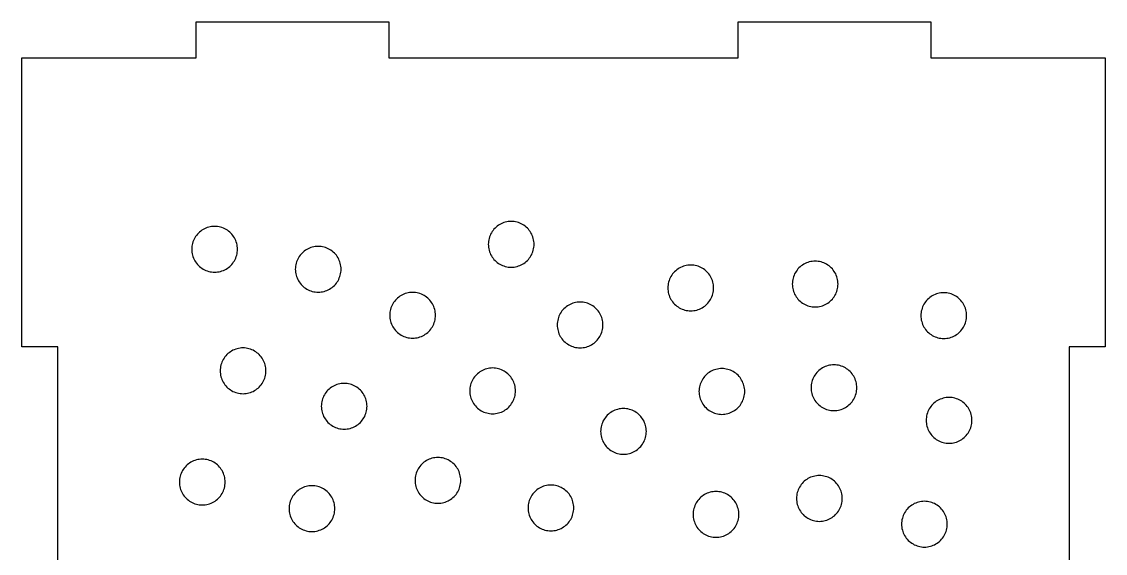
# Model space of a CAD drawing. Header units: millimetres. Extents: x 0 to 375, y -237 to 0.
# Drawn here: x 0 to 90, y -44.1 to 0 of the extents above; entities that cross this region are included whole.
import ezdxf

# ---------------------------------------------------------------- set-up
doc = ezdxf.new("R2010")
doc.units = ezdxf.units.MM
doc.layers.add('CUT', color=1, linetype='Continuous')

msp = doc.modelspace()

# ---------------------------------------------------------------- linework, layer by layer
at = {"layer": 'CUT'}
msp.add_lwpolyline([(3, -51), (3, -27), (0, -27), (0, -3), (3, -3), (14.5, -3), (14.5, 0), (30.5, 0), (30.5, -3), (59.5, -3), (59.5, 0), (75.5, 0), (75.5, -3), (87, -3), (90, -3), (90, -27), (87, -27), (87, -51)], dxfattribs=at)
for points in [[(17.824, -19.501), (17.861, -19.382), (17.889, -19.261), (17.909, -19.139), (17.921, -19.015), (17.925, -18.891), (17.921, -18.767), (17.909, -18.643), (17.889, -18.52), (17.861, -18.399), (17.824, -18.28), (17.781, -18.164), (17.729, -18.051), (17.671, -17.941), (17.605, -17.836), (17.533, -17.735), (17.454, -17.638), (17.369, -17.548), (17.278, -17.463), (17.182, -17.384), (17.081, -17.312), (16.976, -17.246), (16.866, -17.187), (16.753, -17.136), (16.636, -17.092), (16.518, -17.056), (16.397, -17.028), (16.274, -17.008), (16.15, -16.996), (16.026, -16.991), (15.902, -16.996), (15.778, -17.008), (15.655, -17.028), (15.534, -17.056), (15.415, -17.092), (15.299, -17.136), (15.186, -17.187), (15.076, -17.246), (14.971, -17.312), (14.87, -17.384), (14.774, -17.463), (14.683, -17.548), (14.598, -17.638), (14.519, -17.735), (14.447, -17.836), (14.381, -17.941), (14.323, -18.051), (14.271, -18.164), (14.227, -18.28), (14.191, -18.399), (14.163, -18.52), (14.143, -18.643), (14.131, -18.767), (14.127, -18.891), (14.131, -19.015), (14.143, -19.139), (14.163, -19.261), (14.191, -19.382), (14.227, -19.501), (14.271, -19.618), (14.323, -19.731), (14.381, -19.84), (14.447, -19.946), (14.519, -20.047), (14.598, -20.143), (14.683, -20.234), (14.774, -20.319), (14.87, -20.398), (14.971, -20.47), (15.076, -20.536), (15.186, -20.594), (15.299, -20.645), (15.415, -20.689), (15.534, -20.725), (15.655, -20.754), (15.778, -20.774), (15.902, -20.786), (16.026, -20.79), (16.15, -20.786), (16.274, -20.774), (16.397, -20.754), (16.518, -20.725), (16.636, -20.689), (16.753, -20.645), (16.866, -20.594), (16.976, -20.536), (17.081, -20.47), (17.182, -20.398), (17.278, -20.319), (17.369, -20.234), (17.454, -20.143), (17.533, -20.047), (17.605, -19.946), (17.671, -19.84), (17.729, -19.731), (17.781, -19.618), (17.824, -19.501)], [(42.453, -19.09), (42.489, -18.971), (42.518, -18.85), (42.538, -18.727), (42.55, -18.604), (42.554, -18.479), (42.55, -18.355), (42.538, -18.232), (42.518, -18.109), (42.489, -17.988), (42.453, -17.869), (42.409, -17.753), (42.358, -17.639), (42.3, -17.53), (42.234, -17.424), (42.162, -17.323), (42.083, -17.227), (41.998, -17.136), (41.907, -17.051), (41.811, -16.973), (41.71, -16.9), (41.604, -16.835), (41.495, -16.776), (41.382, -16.725), (41.265, -16.681), (41.146, -16.645), (41.025, -16.617), (40.903, -16.596), (40.779, -16.584), (40.655, -16.58), (40.53, -16.584), (40.407, -16.596), (40.284, -16.617), (40.163, -16.645), (40.044, -16.681), (39.928, -16.725), (39.815, -16.776), (39.705, -16.835), (39.6, -16.9), (39.498, -16.973), (39.402, -17.051), (39.312, -17.136), (39.227, -17.227), (39.148, -17.323), (39.075, -17.424), (39.01, -17.53), (38.951, -17.639), (38.9, -17.753), (38.856, -17.869), (38.82, -17.988), (38.792, -18.109), (38.772, -18.232), (38.759, -18.355), (38.755, -18.479), (38.759, -18.604), (38.772, -18.727), (38.792, -18.85), (38.82, -18.971), (38.856, -19.09), (38.9, -19.206), (38.951, -19.32), (39.01, -19.429), (39.075, -19.535), (39.148, -19.636), (39.227, -19.732), (39.312, -19.822), (39.402, -19.907), (39.498, -19.986), (39.6, -20.059), (39.705, -20.124), (39.815, -20.183), (39.928, -20.234), (40.044, -20.278), (40.163, -20.314), (40.284, -20.342), (40.407, -20.363), (40.53, -20.375), (40.655, -20.379), (40.779, -20.375), (40.903, -20.363), (41.025, -20.342), (41.146, -20.314), (41.265, -20.278), (41.382, -20.234), (41.495, -20.183), (41.604, -20.124), (41.71, -20.059), (41.811, -19.986), (41.907, -19.907), (41.998, -19.822), (42.083, -19.732), (42.162, -19.636), (42.234, -19.535), (42.3, -19.429), (42.358, -19.32), (42.409, -19.206), (42.453, -19.09)], [(26.425, -21.158), (26.461, -21.039), (26.49, -20.918), (26.51, -20.795), (26.522, -20.672), (26.526, -20.548), (26.522, -20.423), (26.51, -20.3), (26.49, -20.177), (26.461, -20.056), (26.425, -19.937), (26.382, -19.821), (26.33, -19.707), (26.272, -19.598), (26.206, -19.492), (26.134, -19.391), (26.055, -19.295), (25.97, -19.205), (25.879, -19.12), (25.783, -19.041), (25.682, -18.968), (25.576, -18.903), (25.467, -18.844), (25.354, -18.793), (25.237, -18.749), (25.118, -18.713), (24.997, -18.685), (24.875, -18.664), (24.751, -18.652), (24.627, -18.648), (24.503, -18.652), (24.379, -18.664), (24.256, -18.685), (24.135, -18.713), (24.016, -18.749), (23.9, -18.793), (23.787, -18.844), (23.677, -18.903), (23.572, -18.968), (23.471, -19.041), (23.374, -19.12), (23.284, -19.205), (23.199, -19.295), (23.12, -19.391), (23.048, -19.492), (22.982, -19.598), (22.923, -19.707), (22.872, -19.821), (22.828, -19.937), (22.792, -20.056), (22.764, -20.177), (22.744, -20.3), (22.732, -20.423), (22.727, -20.548), (22.732, -20.672), (22.744, -20.795), (22.764, -20.918), (22.792, -21.039), (22.828, -21.158), (22.872, -21.274), (22.923, -21.388), (22.982, -21.497), (23.048, -21.603), (23.12, -21.704), (23.199, -21.8), (23.284, -21.891), (23.374, -21.976), (23.471, -22.054), (23.572, -22.127), (23.677, -22.192), (23.787, -22.251), (23.9, -22.302), (24.016, -22.346), (24.135, -22.382), (24.256, -22.41), (24.379, -22.431), (24.503, -22.443), (24.627, -22.447), (24.751, -22.443), (24.875, -22.431), (24.997, -22.41), (25.118, -22.382), (25.237, -22.346), (25.354, -22.302), (25.467, -22.251), (25.576, -22.192), (25.682, -22.127), (25.783, -22.054), (25.879, -21.976), (25.97, -21.891), (26.055, -21.8), (26.134, -21.704), (26.206, -21.603), (26.272, -21.497), (26.33, -21.388), (26.382, -21.274), (26.425, -21.158)], [(57.367, -22.709), (57.403, -22.59), (57.431, -22.469), (57.451, -22.346), (57.464, -22.223), (57.468, -22.098), (57.464, -21.974), (57.451, -21.85), (57.431, -21.728), (57.403, -21.607), (57.367, -21.488), (57.323, -21.371), (57.272, -21.258), (57.213, -21.149), (57.148, -21.043), (57.075, -20.942), (56.996, -20.846), (56.911, -20.755), (56.821, -20.67), (56.725, -20.591), (56.624, -20.519), (56.518, -20.453), (56.408, -20.395), (56.295, -20.344), (56.179, -20.3), (56.06, -20.264), (55.939, -20.236), (55.816, -20.215), (55.693, -20.203), (55.568, -20.199), (55.444, -20.203), (55.321, -20.215), (55.198, -20.236), (55.077, -20.264), (54.958, -20.3), (54.842, -20.344), (54.728, -20.395), (54.619, -20.453), (54.513, -20.519), (54.412, -20.591), (54.316, -20.67), (54.225, -20.755), (54.14, -20.846), (54.062, -20.942), (53.989, -21.043), (53.924, -21.149), (53.865, -21.258), (53.814, -21.371), (53.77, -21.488), (53.734, -21.607), (53.706, -21.728), (53.685, -21.85), (53.673, -21.974), (53.669, -22.098), (53.673, -22.223), (53.685, -22.346), (53.706, -22.469), (53.734, -22.59), (53.77, -22.709), (53.814, -22.825), (53.865, -22.938), (53.924, -23.048), (53.989, -23.154), (54.062, -23.255), (54.14, -23.351), (54.225, -23.441), (54.316, -23.526), (54.412, -23.605), (54.513, -23.678), (54.619, -23.743), (54.728, -23.802), (54.842, -23.853), (54.958, -23.897), (55.077, -23.933), (55.198, -23.961), (55.321, -23.981), (55.444, -23.994), (55.568, -23.998), (55.693, -23.994), (55.816, -23.981), (55.939, -23.961), (56.06, -23.933), (56.179, -23.897), (56.295, -23.853), (56.408, -23.802), (56.518, -23.743), (56.624, -23.678), (56.725, -23.605), (56.821, -23.526), (56.911, -23.441), (56.996, -23.351), (57.075, -23.255), (57.148, -23.154), (57.213, -23.048), (57.272, -22.938), (57.323, -22.825), (57.367, -22.709)], [(67.656, -22.504), (67.7, -22.388), (67.736, -22.269), (67.764, -22.148), (67.784, -22.025), (67.797, -21.902), (67.801, -21.777), (67.797, -21.653), (67.784, -21.53), (67.764, -21.407), (67.736, -21.286), (67.7, -21.167), (67.656, -21.051), (67.605, -20.937), (67.546, -20.828), (67.481, -20.722), (67.408, -20.621), (67.329, -20.525), (67.244, -20.434), (67.154, -20.35), (67.058, -20.271), (66.956, -20.198), (66.851, -20.133), (66.741, -20.074), (66.628, -20.023), (66.512, -19.979), (66.393, -19.943), (66.272, -19.915), (66.149, -19.894), (66.026, -19.882), (65.901, -19.878), (65.777, -19.882), (65.653, -19.894), (65.531, -19.915), (65.41, -19.943), (65.291, -19.979), (65.174, -20.023), (65.061, -20.074), (64.952, -20.133), (64.846, -20.198), (64.745, -20.271), (64.649, -20.35), (64.558, -20.434), (64.473, -20.525), (64.394, -20.621), (64.322, -20.722), (64.256, -20.828), (64.198, -20.937), (64.147, -21.051), (64.103, -21.167), (64.067, -21.286), (64.038, -21.407), (64.018, -21.53), (64.006, -21.653), (64.002, -21.777), (64.006, -21.902), (64.018, -22.025), (64.038, -22.148), (64.067, -22.269), (64.103, -22.388), (64.147, -22.504), (64.198, -22.618), (64.256, -22.727), (64.322, -22.833), (64.394, -22.934), (64.473, -23.03), (64.558, -23.12), (64.649, -23.205), (64.745, -23.284), (64.846, -23.357), (64.952, -23.422), (65.061, -23.481), (65.174, -23.532), (65.291, -23.576), (65.41, -23.612), (65.531, -23.64), (65.653, -23.661), (65.777, -23.673), (65.901, -23.677), (66.026, -23.673), (66.149, -23.661), (66.272, -23.64), (66.393, -23.612), (66.512, -23.576), (66.628, -23.532), (66.741, -23.481), (66.851, -23.422), (66.956, -23.357), (67.058, -23.284), (67.154, -23.205), (67.244, -23.12), (67.329, -23.03), (67.408, -22.934), (67.481, -22.833), (67.546, -22.727), (67.605, -22.618), (67.656, -22.504)], [(34.266, -24.979), (34.302, -24.86), (34.33, -24.739), (34.351, -24.617), (34.363, -24.493), (34.367, -24.369), (34.363, -24.244), (34.351, -24.121), (34.33, -23.998), (34.302, -23.877), (34.266, -23.758), (34.222, -23.642), (34.171, -23.529), (34.112, -23.419), (34.047, -23.313), (33.974, -23.212), (33.896, -23.116), (33.811, -23.026), (33.72, -22.941), (33.624, -22.862), (33.523, -22.789), (33.417, -22.724), (33.308, -22.665), (33.194, -22.614), (33.078, -22.57), (32.959, -22.534), (32.838, -22.506), (32.716, -22.486), (32.592, -22.473), (32.468, -22.469), (32.343, -22.473), (32.22, -22.486), (32.097, -22.506), (31.976, -22.534), (31.857, -22.57), (31.741, -22.614), (31.628, -22.665), (31.518, -22.724), (31.412, -22.789), (31.311, -22.862), (31.215, -22.941), (31.125, -23.026), (31.04, -23.116), (30.961, -23.212), (30.888, -23.313), (30.823, -23.419), (30.764, -23.529), (30.713, -23.642), (30.669, -23.758), (30.633, -23.877), (30.605, -23.998), (30.585, -24.121), (30.572, -24.244), (30.568, -24.369), (30.572, -24.493), (30.585, -24.617), (30.605, -24.739), (30.633, -24.86), (30.669, -24.979), (30.713, -25.096), (30.764, -25.209), (30.823, -25.318), (30.888, -25.424), (30.961, -25.525), (31.04, -25.621), (31.125, -25.712), (31.215, -25.797), (31.311, -25.875), (31.412, -25.948), (31.518, -26.014), (31.628, -26.072), (31.741, -26.123), (31.857, -26.167), (31.976, -26.203), (32.097, -26.231), (32.22, -26.252), (32.343, -26.264), (32.468, -26.268), (32.592, -26.264), (32.716, -26.252), (32.838, -26.231), (32.959, -26.203), (33.078, -26.167), (33.194, -26.123), (33.308, -26.072), (33.417, -26.014), (33.523, -25.948), (33.624, -25.875), (33.72, -25.797), (33.811, -25.712), (33.896, -25.621), (33.974, -25.525), (34.047, -25.424), (34.112, -25.318), (34.171, -25.209), (34.222, -25.096), (34.266, -24.979)], [(78.336, -25.122), (78.38, -25.006), (78.416, -24.887), (78.444, -24.766), (78.464, -24.643), (78.477, -24.52), (78.481, -24.396), (78.477, -24.271), (78.464, -24.148), (78.444, -24.025), (78.416, -23.904), (78.38, -23.785), (78.336, -23.669), (78.285, -23.556), (78.226, -23.446), (78.161, -23.34), (78.088, -23.239), (78.009, -23.143), (77.924, -23.053), (77.834, -22.968), (77.738, -22.889), (77.636, -22.816), (77.531, -22.751), (77.421, -22.692), (77.308, -22.641), (77.192, -22.597), (77.073, -22.561), (76.952, -22.533), (76.829, -22.513), (76.706, -22.5), (76.581, -22.496), (76.457, -22.5), (76.333, -22.513), (76.211, -22.533), (76.09, -22.561), (75.971, -22.597), (75.854, -22.641), (75.741, -22.692), (75.632, -22.751), (75.526, -22.816), (75.425, -22.889), (75.329, -22.968), (75.238, -23.053), (75.153, -23.143), (75.074, -23.239), (75.002, -23.34), (74.936, -23.446), (74.878, -23.556), (74.827, -23.669), (74.783, -23.785), (74.747, -23.904), (74.718, -24.025), (74.698, -24.148), (74.686, -24.271), (74.682, -24.396), (74.686, -24.52), (74.698, -24.643), (74.718, -24.766), (74.747, -24.887), (74.783, -25.006), (74.827, -25.122), (74.878, -25.236), (74.936, -25.345), (75.002, -25.451), (75.074, -25.552), (75.153, -25.648), (75.238, -25.739), (75.329, -25.824), (75.425, -25.902), (75.526, -25.975), (75.632, -26.04), (75.741, -26.099), (75.854, -26.15), (75.971, -26.194), (76.09, -26.23), (76.211, -26.258), (76.333, -26.279), (76.457, -26.291), (76.581, -26.295), (76.706, -26.291), (76.829, -26.279), (76.952, -26.258), (77.073, -26.23), (77.192, -26.194), (77.308, -26.15), (77.421, -26.099), (77.531, -26.04), (77.636, -25.975), (77.738, -25.902), (77.834, -25.824), (77.924, -25.739), (78.009, -25.648), (78.088, -25.552), (78.161, -25.451), (78.226, -25.345), (78.285, -25.236), (78.336, -25.122)], [(48.178, -25.779), (48.214, -25.66), (48.242, -25.539), (48.263, -25.416), (48.275, -25.293), (48.279, -25.169), (48.275, -25.044), (48.263, -24.921), (48.242, -24.798), (48.214, -24.677), (48.178, -24.558), (48.134, -24.442), (48.083, -24.329), (48.024, -24.219), (47.959, -24.113), (47.886, -24.012), (47.808, -23.916), (47.723, -23.826), (47.632, -23.741), (47.536, -23.662), (47.435, -23.589), (47.329, -23.524), (47.22, -23.465), (47.106, -23.414), (46.99, -23.37), (46.871, -23.334), (46.75, -23.306), (46.628, -23.286), (46.504, -23.273), (46.38, -23.269), (46.255, -23.273), (46.132, -23.286), (46.009, -23.306), (45.888, -23.334), (45.769, -23.37), (45.653, -23.414), (45.54, -23.465), (45.43, -23.524), (45.324, -23.589), (45.223, -23.662), (45.127, -23.741), (45.037, -23.826), (44.952, -23.916), (44.873, -24.012), (44.8, -24.113), (44.735, -24.219), (44.676, -24.329), (44.625, -24.442), (44.581, -24.558), (44.545, -24.677), (44.517, -24.798), (44.497, -24.921), (44.484, -25.044), (44.48, -25.169), (44.484, -25.293), (44.497, -25.416), (44.517, -25.539), (44.545, -25.66), (44.581, -25.779), (44.625, -25.895), (44.676, -26.009), (44.735, -26.118), (44.8, -26.224), (44.873, -26.325), (44.952, -26.421), (45.037, -26.512), (45.127, -26.597), (45.223, -26.675), (45.324, -26.748), (45.43, -26.813), (45.54, -26.872), (45.653, -26.923), (45.769, -26.967), (45.888, -27.003), (46.009, -27.031), (46.132, -27.052), (46.255, -27.064), (46.38, -27.068), (46.504, -27.064), (46.628, -27.052), (46.75, -27.031), (46.871, -27.003), (46.99, -26.967), (47.106, -26.923), (47.22, -26.872), (47.329, -26.813), (47.435, -26.748), (47.536, -26.675), (47.632, -26.597), (47.723, -26.512), (47.808, -26.421), (47.886, -26.325), (47.959, -26.224), (48.024, -26.118), (48.083, -26.009), (48.134, -25.895), (48.178, -25.779)], [(20.184, -29.589), (20.22, -29.47), (20.248, -29.349), (20.269, -29.227), (20.281, -29.103), (20.285, -28.979), (20.281, -28.855), (20.269, -28.731), (20.248, -28.608), (20.22, -28.487), (20.184, -28.368), (20.14, -28.252), (20.089, -28.139), (20.03, -28.029), (19.965, -27.924), (19.892, -27.823), (19.814, -27.727), (19.729, -27.636), (19.638, -27.551), (19.542, -27.472), (19.441, -27.4), (19.335, -27.334), (19.226, -27.275), (19.112, -27.224), (18.996, -27.18), (18.877, -27.144), (18.756, -27.116), (18.634, -27.096), (18.51, -27.084), (18.386, -27.08), (18.261, -27.084), (18.138, -27.096), (18.015, -27.116), (17.894, -27.144), (17.775, -27.18), (17.659, -27.224), (17.546, -27.275), (17.436, -27.334), (17.33, -27.4), (17.229, -27.472), (17.133, -27.551), (17.043, -27.636), (16.958, -27.727), (16.879, -27.823), (16.806, -27.924), (16.741, -28.029), (16.682, -28.139), (16.631, -28.252), (16.587, -28.368), (16.551, -28.487), (16.523, -28.608), (16.503, -28.731), (16.49, -28.855), (16.486, -28.979), (16.49, -29.103), (16.503, -29.227), (16.523, -29.349), (16.551, -29.47), (16.587, -29.589), (16.631, -29.706), (16.682, -29.819), (16.741, -29.929), (16.806, -30.034), (16.879, -30.135), (16.958, -30.231), (17.043, -30.322), (17.133, -30.407), (17.229, -30.486), (17.33, -30.558), (17.436, -30.624), (17.546, -30.682), (17.659, -30.734), (17.775, -30.777), (17.894, -30.813), (18.015, -30.842), (18.138, -30.862), (18.261, -30.874), (18.386, -30.878), (18.51, -30.874), (18.634, -30.862), (18.756, -30.842), (18.877, -30.813), (18.996, -30.777), (19.112, -30.734), (19.226, -30.682), (19.335, -30.624), (19.441, -30.558), (19.542, -30.486), (19.638, -30.407), (19.729, -30.322), (19.814, -30.231), (19.892, -30.135), (19.965, -30.034), (20.03, -29.929), (20.089, -29.819), (20.14, -29.706), (20.184, -29.589)], [(40.868, -31.37), (40.912, -31.254), (40.948, -31.135), (40.976, -31.014), (40.997, -30.891), (41.009, -30.768), (41.013, -30.643), (41.009, -30.519), (40.997, -30.395), (40.976, -30.273), (40.948, -30.152), (40.912, -30.033), (40.868, -29.917), (40.817, -29.803), (40.758, -29.694), (40.693, -29.588), (40.62, -29.487), (40.542, -29.391), (40.457, -29.3), (40.366, -29.215), (40.27, -29.137), (40.169, -29.064), (40.063, -28.999), (39.954, -28.94), (39.84, -28.889), (39.724, -28.845), (39.605, -28.809), (39.484, -28.781), (39.362, -28.76), (39.238, -28.748), (39.114, -28.744), (38.989, -28.748), (38.866, -28.76), (38.743, -28.781), (38.622, -28.809), (38.503, -28.845), (38.387, -28.889), (38.274, -28.94), (38.164, -28.999), (38.058, -29.064), (37.957, -29.137), (37.861, -29.215), (37.771, -29.3), (37.686, -29.391), (37.607, -29.487), (37.534, -29.588), (37.469, -29.694), (37.41, -29.803), (37.359, -29.917), (37.315, -30.033), (37.279, -30.152), (37.251, -30.273), (37.231, -30.395), (37.218, -30.519), (37.214, -30.643), (37.218, -30.768), (37.231, -30.891), (37.251, -31.014), (37.279, -31.135), (37.315, -31.254), (37.359, -31.37), (37.41, -31.483), (37.469, -31.593), (37.534, -31.699), (37.607, -31.8), (37.686, -31.896), (37.771, -31.986), (37.861, -32.071), (37.957, -32.15), (38.058, -32.223), (38.164, -32.288), (38.274, -32.347), (38.387, -32.398), (38.503, -32.442), (38.622, -32.478), (38.743, -32.506), (38.866, -32.526), (38.989, -32.539), (39.114, -32.543), (39.238, -32.539), (39.362, -32.526), (39.484, -32.506), (39.605, -32.478), (39.724, -32.442), (39.84, -32.398), (39.954, -32.347), (40.063, -32.288), (40.169, -32.223), (40.27, -32.15), (40.366, -32.071), (40.457, -31.986), (40.542, -31.896), (40.62, -31.8), (40.693, -31.699), (40.758, -31.593), (40.817, -31.483), (40.868, -31.37)], [(59.951, -31.302), (59.987, -31.183), (60.015, -31.062), (60.035, -30.94), (60.047, -30.816), (60.052, -30.692), (60.047, -30.568), (60.035, -30.444), (60.015, -30.321), (59.987, -30.2), (59.951, -30.081), (59.907, -29.965), (59.856, -29.852), (59.797, -29.742), (59.731, -29.637), (59.659, -29.536), (59.58, -29.44), (59.495, -29.349), (59.405, -29.264), (59.308, -29.185), (59.207, -29.113), (59.102, -29.047), (58.992, -28.988), (58.879, -28.937), (58.763, -28.893), (58.644, -28.857), (58.523, -28.829), (58.4, -28.809), (58.276, -28.797), (58.152, -28.793), (58.028, -28.797), (57.904, -28.809), (57.782, -28.829), (57.661, -28.857), (57.542, -28.893), (57.425, -28.937), (57.312, -28.988), (57.203, -29.047), (57.097, -29.113), (56.996, -29.185), (56.9, -29.264), (56.809, -29.349), (56.724, -29.44), (56.645, -29.536), (56.573, -29.637), (56.507, -29.742), (56.449, -29.852), (56.398, -29.965), (56.354, -30.081), (56.318, -30.2), (56.289, -30.321), (56.269, -30.444), (56.257, -30.568), (56.253, -30.692), (56.257, -30.816), (56.269, -30.94), (56.289, -31.062), (56.318, -31.183), (56.354, -31.302), (56.398, -31.419), (56.449, -31.532), (56.507, -31.641), (56.573, -31.747), (56.645, -31.848), (56.724, -31.944), (56.809, -32.035), (56.9, -32.12), (56.996, -32.199), (57.097, -32.271), (57.203, -32.337), (57.312, -32.395), (57.425, -32.447), (57.542, -32.49), (57.661, -32.526), (57.782, -32.555), (57.904, -32.575), (58.028, -32.587), (58.152, -32.591), (58.276, -32.587), (58.4, -32.575), (58.523, -32.555), (58.644, -32.526), (58.763, -32.49), (58.879, -32.447), (58.992, -32.395), (59.102, -32.337), (59.207, -32.271), (59.308, -32.199), (59.405, -32.12), (59.495, -32.035), (59.58, -31.944), (59.659, -31.848), (59.731, -31.747), (59.797, -31.641), (59.856, -31.532), (59.907, -31.419), (59.951, -31.302)], [(69.258, -30.993), (69.294, -30.874), (69.322, -30.753), (69.342, -30.63), (69.354, -30.507), (69.358, -30.382), (69.354, -30.258), (69.342, -30.134), (69.322, -30.012), (69.294, -29.891), (69.258, -29.772), (69.214, -29.656), (69.163, -29.542), (69.104, -29.433), (69.038, -29.327), (68.966, -29.226), (68.887, -29.13), (68.802, -29.039), (68.711, -28.954), (68.615, -28.876), (68.514, -28.803), (68.409, -28.738), (68.299, -28.679), (68.186, -28.628), (68.07, -28.584), (67.951, -28.548), (67.83, -28.52), (67.707, -28.499), (67.583, -28.487), (67.459, -28.483), (67.335, -28.487), (67.211, -28.499), (67.089, -28.52), (66.968, -28.548), (66.849, -28.584), (66.732, -28.628), (66.619, -28.679), (66.509, -28.738), (66.404, -28.803), (66.303, -28.876), (66.207, -28.954), (66.116, -29.039), (66.031, -29.13), (65.952, -29.226), (65.88, -29.327), (65.814, -29.433), (65.756, -29.542), (65.704, -29.656), (65.661, -29.772), (65.625, -29.891), (65.596, -30.012), (65.576, -30.134), (65.564, -30.258), (65.56, -30.382), (65.564, -30.507), (65.576, -30.63), (65.596, -30.753), (65.625, -30.874), (65.661, -30.993), (65.704, -31.109), (65.756, -31.222), (65.814, -31.332), (65.88, -31.438), (65.952, -31.539), (66.031, -31.635), (66.116, -31.725), (66.207, -31.81), (66.303, -31.889), (66.404, -31.962), (66.509, -32.027), (66.619, -32.086), (66.732, -32.137), (66.849, -32.181), (66.968, -32.217), (67.089, -32.245), (67.211, -32.265), (67.335, -32.278), (67.459, -32.282), (67.583, -32.278), (67.707, -32.265), (67.83, -32.245), (67.951, -32.217), (68.07, -32.181), (68.186, -32.137), (68.299, -32.086), (68.409, -32.027), (68.514, -31.962), (68.615, -31.889), (68.711, -31.81), (68.802, -31.725), (68.887, -31.635), (68.966, -31.539), (69.038, -31.438), (69.104, -31.332), (69.163, -31.222), (69.214, -31.109), (69.258, -30.993)], [(28.583, -32.528), (28.619, -32.409), (28.647, -32.288), (28.667, -32.166), (28.679, -32.042), (28.683, -31.918), (28.679, -31.794), (28.667, -31.67), (28.647, -31.547), (28.619, -31.426), (28.583, -31.307), (28.539, -31.191), (28.488, -31.078), (28.429, -30.968), (28.363, -30.863), (28.291, -30.762), (28.212, -30.666), (28.127, -30.575), (28.036, -30.49), (27.94, -30.411), (27.839, -30.339), (27.734, -30.273), (27.624, -30.214), (27.511, -30.163), (27.395, -30.119), (27.276, -30.083), (27.155, -30.055), (27.032, -30.035), (26.908, -30.023), (26.784, -30.019), (26.66, -30.023), (26.536, -30.035), (26.414, -30.055), (26.293, -30.083), (26.174, -30.119), (26.057, -30.163), (25.944, -30.214), (25.834, -30.273), (25.729, -30.339), (25.628, -30.411), (25.532, -30.49), (25.441, -30.575), (25.356, -30.666), (25.277, -30.762), (25.205, -30.863), (25.139, -30.968), (25.081, -31.078), (25.029, -31.191), (24.986, -31.307), (24.95, -31.426), (24.921, -31.547), (24.901, -31.67), (24.889, -31.794), (24.885, -31.918), (24.889, -32.042), (24.901, -32.166), (24.921, -32.288), (24.95, -32.409), (24.986, -32.528), (25.029, -32.645), (25.081, -32.758), (25.139, -32.867), (25.205, -32.973), (25.277, -33.074), (25.356, -33.17), (25.441, -33.261), (25.532, -33.346), (25.628, -33.425), (25.729, -33.497), (25.834, -33.563), (25.944, -33.621), (26.057, -33.673), (26.174, -33.716), (26.293, -33.752), (26.414, -33.781), (26.536, -33.801), (26.66, -33.813), (26.784, -33.817), (26.908, -33.813), (27.032, -33.801), (27.155, -33.781), (27.276, -33.752), (27.395, -33.716), (27.511, -33.673), (27.624, -33.621), (27.734, -33.563), (27.839, -33.497), (27.94, -33.425), (28.036, -33.346), (28.127, -33.261), (28.212, -33.17), (28.291, -33.074), (28.363, -32.973), (28.429, -32.867), (28.488, -32.758), (28.539, -32.645), (28.583, -32.528)], [(78.817, -33.699), (78.853, -33.581), (78.881, -33.459), (78.901, -33.337), (78.913, -33.213), (78.918, -33.089), (78.913, -32.965), (78.901, -32.841), (78.881, -32.718), (78.853, -32.597), (78.817, -32.478), (78.773, -32.362), (78.722, -32.249), (78.663, -32.139), (78.597, -32.034), (78.525, -31.933), (78.446, -31.837), (78.361, -31.746), (78.271, -31.661), (78.174, -31.582), (78.073, -31.51), (77.968, -31.444), (77.858, -31.385), (77.745, -31.334), (77.629, -31.29), (77.51, -31.254), (77.389, -31.226), (77.266, -31.206), (77.142, -31.194), (77.018, -31.19), (76.894, -31.194), (76.77, -31.206), (76.648, -31.226), (76.527, -31.254), (76.408, -31.29), (76.291, -31.334), (76.178, -31.385), (76.069, -31.444), (75.963, -31.51), (75.862, -31.582), (75.766, -31.661), (75.675, -31.746), (75.59, -31.837), (75.511, -31.933), (75.439, -32.034), (75.373, -32.139), (75.315, -32.249), (75.264, -32.362), (75.22, -32.478), (75.184, -32.597), (75.155, -32.718), (75.135, -32.841), (75.123, -32.965), (75.119, -33.089), (75.123, -33.213), (75.135, -33.337), (75.155, -33.459), (75.184, -33.581), (75.22, -33.699), (75.264, -33.816), (75.315, -33.929), (75.373, -34.039), (75.439, -34.144), (75.511, -34.245), (75.59, -34.341), (75.675, -34.432), (75.766, -34.517), (75.862, -34.596), (75.963, -34.668), (76.069, -34.734), (76.178, -34.792), (76.291, -34.844), (76.408, -34.887), (76.527, -34.924), (76.648, -34.952), (76.77, -34.972), (76.894, -34.984), (77.018, -34.988), (77.142, -34.984), (77.266, -34.972), (77.389, -34.952), (77.51, -34.924), (77.629, -34.887), (77.745, -34.844), (77.858, -34.792), (77.968, -34.734), (78.073, -34.668), (78.174, -34.596), (78.271, -34.517), (78.361, -34.432), (78.446, -34.341), (78.525, -34.245), (78.597, -34.144), (78.663, -34.039), (78.722, -33.929), (78.773, -33.816), (78.817, -33.699)], [(51.737, -34.736), (51.781, -34.62), (51.817, -34.501), (51.845, -34.38), (51.865, -34.257), (51.878, -34.134), (51.882, -34.009), (51.878, -33.885), (51.865, -33.761), (51.845, -33.639), (51.817, -33.518), (51.781, -33.399), (51.737, -33.283), (51.686, -33.169), (51.627, -33.06), (51.562, -32.954), (51.489, -32.853), (51.41, -32.757), (51.325, -32.666), (51.235, -32.581), (51.139, -32.503), (51.038, -32.43), (50.932, -32.365), (50.822, -32.306), (50.709, -32.255), (50.593, -32.211), (50.474, -32.175), (50.353, -32.147), (50.23, -32.126), (50.107, -32.114), (49.982, -32.11), (49.858, -32.114), (49.734, -32.126), (49.612, -32.147), (49.491, -32.175), (49.372, -32.211), (49.255, -32.255), (49.142, -32.306), (49.033, -32.365), (48.927, -32.43), (48.826, -32.503), (48.73, -32.581), (48.639, -32.666), (48.554, -32.757), (48.475, -32.853), (48.403, -32.954), (48.337, -33.06), (48.279, -33.169), (48.228, -33.283), (48.184, -33.399), (48.148, -33.518), (48.12, -33.639), (48.099, -33.761), (48.087, -33.885), (48.083, -34.009), (48.087, -34.134), (48.099, -34.257), (48.12, -34.38), (48.148, -34.501), (48.184, -34.62), (48.228, -34.736), (48.279, -34.849), (48.337, -34.959), (48.403, -35.065), (48.475, -35.166), (48.554, -35.262), (48.639, -35.352), (48.73, -35.437), (48.826, -35.516), (48.927, -35.589), (49.033, -35.654), (49.142, -35.713), (49.255, -35.764), (49.372, -35.808), (49.491, -35.844), (49.612, -35.872), (49.734, -35.892), (49.858, -35.905), (49.982, -35.909), (50.107, -35.905), (50.23, -35.892), (50.353, -35.872), (50.474, -35.844), (50.593, -35.808), (50.709, -35.764), (50.822, -35.713), (50.932, -35.654), (51.038, -35.589), (51.139, -35.516), (51.235, -35.437), (51.325, -35.352), (51.41, -35.262), (51.489, -35.166), (51.562, -35.065), (51.627, -34.959), (51.686, -34.849), (51.737, -34.736)], [(16.8, -38.824), (16.836, -38.706), (16.865, -38.585), (16.885, -38.462), (16.897, -38.338), (16.901, -38.214), (16.897, -38.09), (16.885, -37.966), (16.865, -37.843), (16.836, -37.722), (16.8, -37.603), (16.757, -37.487), (16.705, -37.374), (16.647, -37.264), (16.581, -37.159), (16.509, -37.058), (16.43, -36.962), (16.345, -36.871), (16.254, -36.786), (16.158, -36.707), (16.057, -36.635), (15.951, -36.569), (15.842, -36.511), (15.729, -36.459), (15.612, -36.415), (15.493, -36.379), (15.372, -36.351), (15.25, -36.331), (15.126, -36.319), (15.002, -36.315), (14.878, -36.319), (14.754, -36.331), (14.631, -36.351), (14.51, -36.379), (14.391, -36.415), (14.275, -36.459), (14.162, -36.511), (14.052, -36.569), (13.947, -36.635), (13.846, -36.707), (13.749, -36.786), (13.659, -36.871), (13.574, -36.962), (13.495, -37.058), (13.423, -37.159), (13.357, -37.264), (13.298, -37.374), (13.247, -37.487), (13.203, -37.603), (13.167, -37.722), (13.139, -37.843), (13.119, -37.966), (13.107, -38.09), (13.102, -38.214), (13.107, -38.338), (13.119, -38.462), (13.139, -38.585), (13.167, -38.706), (13.203, -38.824), (13.247, -38.941), (13.298, -39.054), (13.357, -39.164), (13.423, -39.269), (13.495, -39.37), (13.574, -39.466), (13.659, -39.557), (13.749, -39.642), (13.846, -39.721), (13.947, -39.793), (14.052, -39.859), (14.162, -39.917), (14.275, -39.969), (14.391, -40.012), (14.51, -40.049), (14.631, -40.077), (14.754, -40.097), (14.878, -40.109), (15.002, -40.113), (15.126, -40.109), (15.25, -40.097), (15.372, -40.077), (15.493, -40.049), (15.612, -40.012), (15.729, -39.969), (15.842, -39.917), (15.951, -39.859), (16.057, -39.793), (16.158, -39.721), (16.254, -39.642), (16.345, -39.557), (16.43, -39.466), (16.509, -39.37), (16.581, -39.269), (16.647, -39.164), (16.705, -39.054), (16.757, -38.941), (16.8, -38.824)], [(36.367, -38.685), (36.403, -38.566), (36.431, -38.445), (36.452, -38.323), (36.464, -38.199), (36.468, -38.075), (36.464, -37.951), (36.452, -37.827), (36.431, -37.704), (36.403, -37.583), (36.367, -37.464), (36.323, -37.348), (36.272, -37.235), (36.213, -37.125), (36.148, -37.02), (36.075, -36.919), (35.997, -36.822), (35.912, -36.732), (35.821, -36.647), (35.725, -36.568), (35.624, -36.496), (35.518, -36.43), (35.409, -36.371), (35.295, -36.32), (35.179, -36.276), (35.06, -36.24), (34.939, -36.212), (34.817, -36.192), (34.693, -36.18), (34.569, -36.175), (34.444, -36.18), (34.321, -36.192), (34.198, -36.212), (34.077, -36.24), (33.958, -36.276), (33.842, -36.32), (33.729, -36.371), (33.619, -36.43), (33.513, -36.496), (33.412, -36.568), (33.316, -36.647), (33.226, -36.732), (33.141, -36.822), (33.062, -36.919), (32.989, -37.02), (32.924, -37.125), (32.865, -37.235), (32.814, -37.348), (32.77, -37.464), (32.734, -37.583), (32.706, -37.704), (32.686, -37.827), (32.673, -37.951), (32.669, -38.075), (32.673, -38.199), (32.686, -38.323), (32.706, -38.445), (32.734, -38.566), (32.77, -38.685), (32.814, -38.802), (32.865, -38.915), (32.924, -39.024), (32.989, -39.13), (33.062, -39.231), (33.141, -39.327), (33.226, -39.418), (33.316, -39.503), (33.412, -39.582), (33.513, -39.654), (33.619, -39.72), (33.729, -39.778), (33.842, -39.83), (33.958, -39.873), (34.077, -39.909), (34.198, -39.938), (34.321, -39.958), (34.444, -39.97), (34.569, -39.974), (34.693, -39.97), (34.817, -39.958), (34.939, -39.938), (35.06, -39.909), (35.179, -39.873), (35.295, -39.83), (35.409, -39.778), (35.518, -39.72), (35.624, -39.654), (35.725, -39.582), (35.821, -39.503), (35.912, -39.418), (35.997, -39.327), (36.075, -39.231), (36.148, -39.13), (36.213, -39.024), (36.272, -38.915), (36.323, -38.802), (36.367, -38.685)], [(68.05, -40.183), (68.087, -40.064), (68.115, -39.943), (68.135, -39.821), (68.147, -39.697), (68.151, -39.573), (68.147, -39.449), (68.135, -39.325), (68.115, -39.202), (68.087, -39.081), (68.05, -38.962), (68.007, -38.846), (67.955, -38.733), (67.897, -38.623), (67.831, -38.518), (67.759, -38.417), (67.68, -38.321), (67.595, -38.23), (67.504, -38.145), (67.408, -38.066), (67.307, -37.994), (67.202, -37.928), (67.092, -37.869), (66.979, -37.818), (66.862, -37.774), (66.744, -37.738), (66.623, -37.71), (66.5, -37.69), (66.376, -37.678), (66.252, -37.673), (66.128, -37.678), (66.004, -37.69), (65.881, -37.71), (65.76, -37.738), (65.641, -37.774), (65.525, -37.818), (65.412, -37.869), (65.302, -37.928), (65.197, -37.994), (65.096, -38.066), (65, -38.145), (64.909, -38.23), (64.824, -38.321), (64.745, -38.417), (64.673, -38.518), (64.607, -38.623), (64.549, -38.733), (64.497, -38.846), (64.453, -38.962), (64.417, -39.081), (64.389, -39.202), (64.369, -39.325), (64.357, -39.449), (64.353, -39.573), (64.357, -39.697), (64.369, -39.821), (64.389, -39.943), (64.417, -40.064), (64.453, -40.183), (64.497, -40.3), (64.549, -40.413), (64.607, -40.522), (64.673, -40.628), (64.745, -40.729), (64.824, -40.825), (64.909, -40.916), (65, -41.001), (65.096, -41.08), (65.197, -41.152), (65.302, -41.218), (65.412, -41.276), (65.525, -41.328), (65.641, -41.371), (65.76, -41.407), (65.881, -41.436), (66.004, -41.456), (66.128, -41.468), (66.252, -41.472), (66.376, -41.468), (66.5, -41.456), (66.623, -41.436), (66.744, -41.407), (66.862, -41.371), (66.979, -41.328), (67.092, -41.276), (67.202, -41.218), (67.307, -41.152), (67.408, -41.08), (67.504, -41.001), (67.595, -40.916), (67.68, -40.825), (67.759, -40.729), (67.831, -40.628), (67.897, -40.522), (67.955, -40.413), (68.007, -40.3), (68.05, -40.183)], [(25.864, -41.144), (25.908, -41.028), (25.944, -40.909), (25.972, -40.788), (25.992, -40.665), (26.004, -40.542), (26.008, -40.418), (26.004, -40.293), (25.992, -40.17), (25.972, -40.047), (25.944, -39.926), (25.908, -39.807), (25.864, -39.691), (25.812, -39.577), (25.754, -39.468), (25.688, -39.362), (25.616, -39.261), (25.537, -39.165), (25.452, -39.074), (25.361, -38.99), (25.265, -38.911), (25.164, -38.838), (25.059, -38.773), (24.949, -38.714), (24.836, -38.663), (24.72, -38.619), (24.601, -38.583), (24.48, -38.555), (24.357, -38.534), (24.233, -38.522), (24.109, -38.518), (23.985, -38.522), (23.861, -38.534), (23.739, -38.555), (23.617, -38.583), (23.499, -38.619), (23.382, -38.663), (23.269, -38.714), (23.159, -38.773), (23.054, -38.838), (22.953, -38.911), (22.857, -38.99), (22.766, -39.074), (22.681, -39.165), (22.602, -39.261), (22.53, -39.362), (22.464, -39.468), (22.406, -39.577), (22.354, -39.691), (22.311, -39.807), (22.274, -39.926), (22.246, -40.047), (22.226, -40.17), (22.214, -40.293), (22.21, -40.418), (22.214, -40.542), (22.226, -40.665), (22.246, -40.788), (22.274, -40.909), (22.311, -41.028), (22.354, -41.144), (22.406, -41.258), (22.464, -41.367), (22.53, -41.473), (22.602, -41.574), (22.681, -41.67), (22.766, -41.761), (22.857, -41.845), (22.953, -41.924), (23.054, -41.997), (23.159, -42.062), (23.269, -42.121), (23.382, -42.172), (23.499, -42.216), (23.617, -42.252), (23.739, -42.28), (23.861, -42.301), (23.985, -42.313), (24.109, -42.317), (24.233, -42.313), (24.357, -42.301), (24.48, -42.28), (24.601, -42.252), (24.72, -42.216), (24.836, -42.172), (24.949, -42.121), (25.059, -42.062), (25.164, -41.997), (25.265, -41.924), (25.361, -41.845), (25.452, -41.761), (25.537, -41.67), (25.616, -41.574), (25.688, -41.473), (25.754, -41.367), (25.812, -41.258), (25.864, -41.144)], [(45.752, -40.968), (45.788, -40.849), (45.816, -40.728), (45.836, -40.606), (45.848, -40.482), (45.852, -40.358), (45.848, -40.234), (45.836, -40.11), (45.816, -39.987), (45.788, -39.866), (45.752, -39.747), (45.708, -39.631), (45.656, -39.518), (45.598, -39.408), (45.532, -39.303), (45.46, -39.202), (45.381, -39.106), (45.296, -39.015), (45.205, -38.93), (45.109, -38.851), (45.008, -38.779), (44.903, -38.713), (44.793, -38.654), (44.68, -38.603), (44.564, -38.559), (44.445, -38.523), (44.324, -38.495), (44.201, -38.475), (44.077, -38.463), (43.953, -38.459), (43.829, -38.463), (43.705, -38.475), (43.582, -38.495), (43.461, -38.523), (43.343, -38.559), (43.226, -38.603), (43.113, -38.654), (43.003, -38.713), (42.898, -38.779), (42.797, -38.851), (42.701, -38.93), (42.61, -39.015), (42.525, -39.106), (42.446, -39.202), (42.374, -39.303), (42.308, -39.408), (42.25, -39.518), (42.198, -39.631), (42.155, -39.747), (42.118, -39.866), (42.09, -39.987), (42.07, -40.11), (42.058, -40.234), (42.054, -40.358), (42.058, -40.482), (42.07, -40.606), (42.09, -40.728), (42.118, -40.849), (42.155, -40.968), (42.198, -41.085), (42.25, -41.198), (42.308, -41.308), (42.374, -41.413), (42.446, -41.514), (42.525, -41.61), (42.61, -41.701), (42.701, -41.786), (42.797, -41.865), (42.898, -41.937), (43.003, -42.003), (43.113, -42.061), (43.226, -42.113), (43.343, -42.156), (43.461, -42.193), (43.582, -42.221), (43.705, -42.241), (43.829, -42.253), (43.953, -42.257), (44.077, -42.253), (44.201, -42.241), (44.324, -42.221), (44.445, -42.193), (44.564, -42.156), (44.68, -42.113), (44.793, -42.061), (44.903, -42.003), (45.008, -41.937), (45.109, -41.865), (45.205, -41.786), (45.296, -41.701), (45.381, -41.61), (45.46, -41.514), (45.532, -41.413), (45.598, -41.308), (45.656, -41.198), (45.708, -41.085), (45.752, -40.968)], [(59.464, -41.507), (59.5, -41.389), (59.528, -41.267), (59.549, -41.145), (59.561, -41.021), (59.565, -40.897), (59.561, -40.773), (59.549, -40.649), (59.528, -40.526), (59.5, -40.405), (59.464, -40.286), (59.42, -40.17), (59.369, -40.057), (59.31, -39.947), (59.245, -39.842), (59.172, -39.741), (59.094, -39.645), (59.009, -39.554), (58.918, -39.469), (58.822, -39.39), (58.721, -39.318), (58.615, -39.252), (58.506, -39.194), (58.392, -39.142), (58.276, -39.098), (58.157, -39.062), (58.036, -39.034), (57.913, -39.014), (57.79, -39.002), (57.666, -38.998), (57.541, -39.002), (57.418, -39.014), (57.295, -39.034), (57.174, -39.062), (57.055, -39.098), (56.939, -39.142), (56.825, -39.194), (56.716, -39.252), (56.61, -39.318), (56.509, -39.39), (56.413, -39.469), (56.323, -39.554), (56.238, -39.645), (56.159, -39.741), (56.086, -39.842), (56.021, -39.947), (55.962, -40.057), (55.911, -40.17), (55.867, -40.286), (55.831, -40.405), (55.803, -40.526), (55.782, -40.649), (55.77, -40.773), (55.766, -40.897), (55.77, -41.021), (55.782, -41.145), (55.803, -41.267), (55.831, -41.389), (55.867, -41.507), (55.911, -41.624), (55.962, -41.737), (56.021, -41.847), (56.086, -41.952), (56.159, -42.053), (56.238, -42.149), (56.323, -42.24), (56.413, -42.325), (56.509, -42.404), (56.61, -42.476), (56.716, -42.542), (56.825, -42.6), (56.939, -42.652), (57.055, -42.695), (57.174, -42.732), (57.295, -42.76), (57.418, -42.78), (57.541, -42.792), (57.666, -42.796), (57.79, -42.792), (57.913, -42.78), (58.036, -42.76), (58.157, -42.732), (58.276, -42.695), (58.392, -42.652), (58.506, -42.6), (58.615, -42.542), (58.721, -42.476), (58.822, -42.404), (58.918, -42.325), (59.009, -42.24), (59.094, -42.149), (59.172, -42.053), (59.245, -41.952), (59.31, -41.847), (59.369, -41.737), (59.42, -41.624), (59.464, -41.507)], [(76.775, -42.317), (76.811, -42.198), (76.839, -42.077), (76.859, -41.954), (76.872, -41.83), (76.876, -41.706), (76.872, -41.582), (76.859, -41.458), (76.839, -41.336), (76.811, -41.215), (76.775, -41.096), (76.731, -40.979), (76.68, -40.866), (76.621, -40.757), (76.555, -40.651), (76.483, -40.55), (76.404, -40.454), (76.319, -40.363), (76.229, -40.278), (76.132, -40.199), (76.031, -40.127), (75.926, -40.061), (75.816, -40.003), (75.703, -39.952), (75.587, -39.908), (75.468, -39.872), (75.347, -39.843), (75.224, -39.823), (75.1, -39.811), (74.976, -39.807), (74.852, -39.811), (74.728, -39.823), (74.606, -39.843), (74.485, -39.872), (74.366, -39.908), (74.249, -39.952), (74.136, -40.003), (74.027, -40.061), (73.921, -40.127), (73.82, -40.199), (73.724, -40.278), (73.633, -40.363), (73.548, -40.454), (73.469, -40.55), (73.397, -40.651), (73.331, -40.757), (73.273, -40.866), (73.222, -40.979), (73.178, -41.096), (73.142, -41.215), (73.113, -41.336), (73.093, -41.458), (73.081, -41.582), (73.077, -41.706), (73.081, -41.83), (73.093, -41.954), (73.113, -42.077), (73.142, -42.198), (73.178, -42.317), (73.222, -42.433), (73.273, -42.546), (73.331, -42.656), (73.397, -42.761), (73.469, -42.862), (73.548, -42.959), (73.633, -43.049), (73.724, -43.134), (73.82, -43.213), (73.921, -43.285), (74.027, -43.351), (74.136, -43.41), (74.249, -43.461), (74.366, -43.505), (74.485, -43.541), (74.606, -43.569), (74.728, -43.589), (74.852, -43.602), (74.976, -43.606), (75.1, -43.602), (75.224, -43.589), (75.347, -43.569), (75.468, -43.541), (75.587, -43.505), (75.703, -43.461), (75.816, -43.41), (75.926, -43.351), (76.031, -43.285), (76.132, -43.213), (76.229, -43.134), (76.319, -43.049), (76.404, -42.959), (76.483, -42.862), (76.555, -42.761), (76.621, -42.656), (76.68, -42.546), (76.731, -42.433), (76.775, -42.317)]]:
    msp.add_lwpolyline(points, close=True, dxfattribs=at)

doc.saveas('drawing.dxf')
